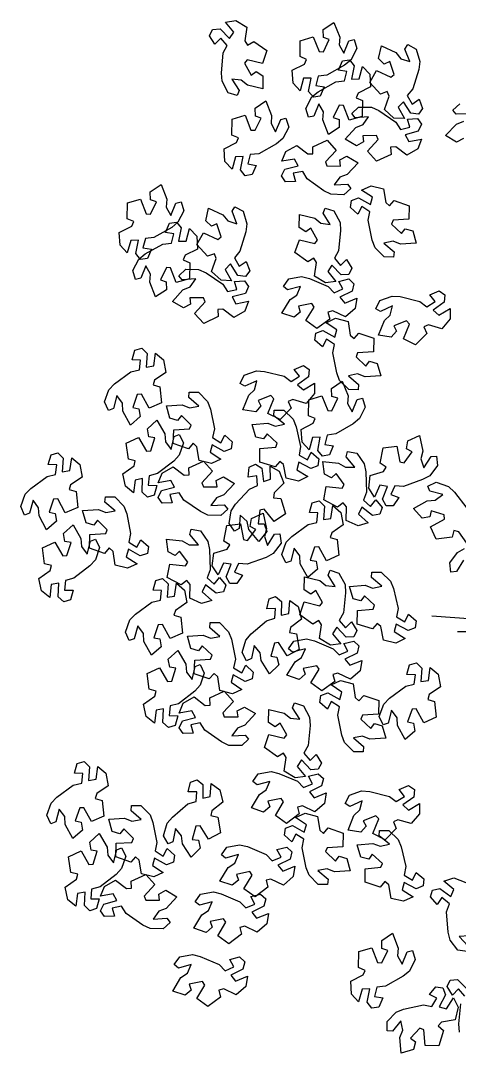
# Model space of a CAD drawing. Extents: x 9555 to 11275, y -8412 to -6382.
# Drawn here: x 9554.944 to 9556.055, y -7803.925 to -7801.308 of the extents above; entities that cross this region are included whole.
import ezdxf

# ---------------------------------------------------------------- set-up
doc = ezdxf.new("R2010")
doc.units = 0
doc.header["$MEASUREMENT"] = 0
doc.layers.get('0').update_dxf_attribs({"color": 53, "lineweight": 50})
doc.layers.add('Ril-Albero', color=104, linetype='Continuous')

# ---------------------------------------------------------------- blocks, each defined once
blk = doc.blocks.new('ALB_PIOPPO')
at = {"layer": 'Ril-Albero'}
for points in [[(-1.0815, 1.2781), (-1.0971, 1.307), (-1.0987, 1.3275), (-1.0942, 1.3788), (-1.0838, 1.3981), (-1.1, 1.4165), (-1.1149, 1.4009), (-1.1285, 1.4226), (-1.1209, 1.4386), (-1.1018, 1.44), (-1.1018, 1.44), (-1.0778, 1.4154), (-1.0673, 1.4318), (-1.0884, 1.4569), (-1.0622, 1.4608), (-1.0344, 1.4442), (-1.039, 1.4093), (-1.0322, 1.3985), (-1.0167, 1.4082), (-1.0167, 1.4082), (-0.9839, 1.3849), (-0.9945, 1.3521), (-1.0336, 1.3611), (-1.0403, 1.3526), (-1.0231, 1.3226), (-1.0106, 1.3319), (-0.9935, 1.321), (-0.9939, 1.2883), (-1.0329, 1.2973), (-1.0487, 1.3098), (-1.0724, 1.3122), (-1.0539, 1.2838), (-1.0588, 1.2711)], [(-0.7556, 1.3899), (-0.7706, 1.3607), (-0.7866, 1.3478), (-0.8314, 1.3226), (-0.8533, 1.3202), (-0.8593, 1.2964), (-0.8379, 1.2929), (-0.8482, 1.2695), (-0.8657, 1.2667), (-0.8776, 1.2816), (-0.8776, 1.2816), (-0.8709, 1.3154), (-0.8904, 1.3147), (-0.8991, 1.2831), (-0.9171, 1.3025), (-0.9192, 1.3349), (-0.8879, 1.3508), (-0.8827, 1.3625), (-0.8995, 1.3697), (-0.8995, 1.3697), (-0.8988, 1.41), (-0.8658, 1.4198), (-0.8511, 1.3825), (-0.8404, 1.3818), (-0.8253, 1.4129), (-0.84, 1.418), (-0.8407, 1.4382), (-0.8135, 1.4564), (-0.7989, 1.4191), (-0.8003, 1.3991), (-0.7888, 1.3782), (-0.7759, 1.4095), (-0.7627, 1.4126)], [(-0.6056, 1.3888), (-0.5962, 1.3573), (-0.5987, 1.3369), (-0.6136, 1.2877), (-0.6278, 1.2708), (-0.6157, 1.2495), (-0.5978, 1.2618), (-0.589, 1.2378), (-0.5997, 1.2236), (-0.6186, 1.2262), (-0.6186, 1.2262), (-0.6372, 1.2552), (-0.6508, 1.2412), (-0.6352, 1.2124), (-0.6616, 1.2139), (-0.6855, 1.2358), (-0.6739, 1.269), (-0.6783, 1.281), (-0.6954, 1.2746), (-0.6954, 1.2746), (-0.7228, 1.3041), (-0.7057, 1.334), (-0.6693, 1.3173), (-0.6611, 1.3242), (-0.6717, 1.3572), (-0.6859, 1.3506), (-0.7004, 1.3647), (-0.6934, 1.3966), (-0.657, 1.3799), (-0.6442, 1.3644), (-0.6214, 1.3573), (-0.6337, 1.3889), (-0.6263, 1.4002)], [(-0.8848, 1.2385), (-0.8698, 1.2677), (-0.8537, 1.2806), (-0.8088, 1.3057), (-0.7869, 1.308), (-0.7808, 1.3317), (-0.8022, 1.3352), (-0.7918, 1.3587), (-0.7744, 1.3614), (-0.7625, 1.3464), (-0.7625, 1.3464), (-0.7693, 1.3127), (-0.7498, 1.3133), (-0.741, 1.3449), (-0.723, 1.3254), (-0.7211, 1.293), (-0.7525, 1.2772), (-0.7576, 1.2655), (-0.7409, 1.2582), (-0.7409, 1.2582), (-0.7417, 1.218), (-0.7748, 1.2083), (-0.7893, 1.2456), (-0.8001, 1.2464), (-0.8153, 1.2153), (-0.8006, 1.2102), (-0.7999, 1.19), (-0.8271, 1.1719), (-0.8417, 1.2092), (-0.8402, 1.2293), (-0.8516, 1.2502), (-0.8647, 1.2189), (-0.8779, 1.2159)], [(-0.9282, 1.191), (-0.9431, 1.1618), (-0.9592, 1.1488), (-1.004, 1.1236), (-1.0258, 1.1212), (-1.0319, 1.0975), (-1.0105, 1.094), (-1.0208, 1.0705), (-1.0382, 1.0677), (-1.0501, 1.0827), (-1.0501, 1.0827), (-1.0435, 1.1164), (-1.0629, 1.1158), (-1.0716, 1.0842), (-1.0897, 1.1036), (-1.0917, 1.1359), (-1.0604, 1.1519), (-1.0553, 1.1636), (-1.0721, 1.1708), (-1.0721, 1.1708), (-1.0714, 1.2111), (-1.0384, 1.2208), (-1.0237, 1.1836), (-1.0129, 1.1828), (-0.9978, 1.214), (-1.0126, 1.219), (-1.0133, 1.2393), (-0.9861, 1.2575), (-0.9715, 1.2202), (-0.9729, 1.2001), (-0.9613, 1.1792), (-0.9484, 1.2105), (-0.9352, 1.2136)], [(-0.7511, 1.2416), (-0.7183, 1.2412), (-0.6995, 1.2327), (-0.657, 1.2038), (-0.6451, 1.1853), (-0.6212, 1.1905), (-0.6276, 1.2111), (-0.602, 1.2124), (-0.5917, 1.198), (-0.5998, 1.1807), (-0.5998, 1.1807), (-0.633, 1.1716), (-0.6237, 1.1545), (-0.5915, 1.1608), (-0.6009, 1.136), (-0.6289, 1.1197), (-0.6571, 1.1407), (-0.6699, 1.14), (-0.6689, 1.1218), (-0.6689, 1.1218), (-0.7053, 1.1045), (-0.7287, 1.1297), (-0.7019, 1.1594), (-0.706, 1.1694), (-0.7406, 1.169), (-0.7386, 1.1536), (-0.7564, 1.1439), (-0.7848, 1.1602), (-0.7579, 1.1899), (-0.7394, 1.1975), (-0.7258, 1.2172), (-0.7596, 1.2148), (-0.7682, 1.2252)], [(-0.7882, 1.0195), (-0.821, 1.0207), (-0.8395, 1.0297), (-0.8813, 1.0597), (-0.8927, 1.0785), (-0.9168, 1.0739), (-0.9109, 1.0531), (-0.9365, 1.0524), (-0.9464, 1.0671), (-0.9379, 1.0842), (-0.9379, 1.0842), (-0.9045, 1.0924), (-0.9134, 1.1098), (-0.9457, 1.1043), (-0.9358, 1.1288), (-0.9073, 1.1444), (-0.8796, 1.1228), (-0.8668, 1.1231), (-0.8674, 1.1413), (-0.8674, 1.1413), (-0.8306, 1.1578), (-0.8078, 1.132), (-0.8353, 1.1029), (-0.8315, 1.0928), (-0.7968, 1.0923), (-0.7985, 1.1078), (-0.7805, 1.117), (-0.7525, 1.1001), (-0.7801, 1.0711), (-0.7988, 1.0639), (-0.8129, 1.0446), (-0.779, 1.0461), (-0.7707, 1.0355)], [(-1.1936, 0.9788), (-1.2086, 0.9496), (-1.2246, 0.9366), (-1.2695, 0.9114), (-1.2913, 0.909), (-1.2973, 0.8853), (-1.276, 0.8818), (-1.2862, 0.8583), (-1.3037, 0.8555), (-1.3156, 0.8705), (-1.3156, 0.8705), (-1.3089, 0.9042), (-1.3284, 0.9036), (-1.3371, 0.872), (-1.3552, 0.8914), (-1.3572, 0.9237), (-1.3259, 0.9397), (-1.3208, 0.9514), (-1.3375, 0.9586), (-1.3375, 0.9586), (-1.3369, 0.9989), (-1.3038, 1.0086), (-1.2891, 0.9714), (-1.2784, 0.9706), (-1.2633, 1.0018), (-1.278, 1.0068), (-1.2788, 1.027), (-1.2516, 1.0453), (-1.2369, 1.008), (-1.2383, 0.9879), (-1.2268, 0.967), (-1.2139, 0.9983), (-1.2007, 1.0014)], [(-0.6861, 0.8619), (-0.7092, 0.8851), (-0.7166, 0.9044), (-0.7267, 0.9548), (-0.7222, 0.9763), (-0.7429, 0.9894), (-0.7528, 0.9701), (-0.772, 0.9871), (-0.7693, 1.0046), (-0.7514, 1.0113), (-0.7514, 1.0113), (-0.7213, 0.9945), (-0.7159, 1.0133), (-0.7433, 1.0313), (-0.7193, 1.0425), (-0.6879, 1.0344), (-0.6824, 0.9997), (-0.6728, 0.9912), (-0.6608, 1.0049), (-0.6608, 1.0049), (-0.6227, 0.9918), (-0.6236, 0.9574), (-0.6636, 0.955), (-0.6676, 0.945), (-0.6427, 0.921), (-0.6333, 0.9334), (-0.6139, 0.9279), (-0.6049, 0.8964), (-0.6449, 0.894), (-0.6636, 0.9015), (-0.687, 0.897), (-0.6612, 0.8751), (-0.6624, 0.8615)], [(-1.0436, 0.9776), (-1.0342, 0.9462), (-1.0368, 0.9257), (-1.0517, 0.8765), (-1.0658, 0.8597), (-1.0537, 0.8384), (-1.0359, 0.8506), (-1.027, 0.8266), (-1.0377, 0.8125), (-1.0566, 0.815), (-1.0566, 0.815), (-1.0752, 0.844), (-1.0888, 0.8301), (-1.0732, 0.8012), (-1.0996, 0.8027), (-1.1235, 0.8247), (-1.112, 0.8579), (-1.1164, 0.8699), (-1.1335, 0.8635), (-1.1335, 0.8635), (-1.1609, 0.893), (-1.1438, 0.9229), (-1.1074, 0.9062), (-1.0991, 0.9131), (-1.1098, 0.946), (-1.1239, 0.9395), (-1.1384, 0.9535), (-1.1314, 0.9855), (-1.0951, 0.9687), (-1.0822, 0.9533), (-1.0594, 0.9462), (-1.0717, 0.9777), (-1.0644, 0.9891)], [(-0.8134, 0.9785), (-0.7981, 0.9494), (-0.7967, 0.9289), (-0.8019, 0.8777), (-0.8125, 0.8585), (-0.7965, 0.8399), (-0.7814, 0.8553), (-0.7681, 0.8335), (-0.7759, 0.8175), (-0.7949, 0.8164), (-0.7949, 0.8164), (-0.8187, 0.8413), (-0.8294, 0.825), (-0.8085, 0.7997), (-0.8348, 0.796), (-0.8624, 0.813), (-0.8574, 0.8478), (-0.8641, 0.8587), (-0.8796, 0.8491), (-0.8796, 0.8491), (-0.9122, 0.8728), (-0.9012, 0.9055), (-0.8622, 0.8961), (-0.8554, 0.9044), (-0.8723, 0.9347), (-0.8849, 0.9255), (-0.9018, 0.9366), (-0.9011, 0.9693), (-0.8622, 0.9598), (-0.8466, 0.9471), (-0.8229, 0.9445), (-0.841, 0.9731), (-0.836, 0.9857)], [(-1.3229, 0.8274), (-1.3078, 0.8565), (-1.2917, 0.8695), (-1.2468, 0.8945), (-1.225, 0.8968), (-1.2189, 0.9205), (-1.2402, 0.9241), (-1.2299, 0.9475), (-1.2124, 0.9503), (-1.2006, 0.9353), (-1.2006, 0.9353), (-1.2073, 0.9016), (-1.1879, 0.9021), (-1.1791, 0.9337), (-1.1611, 0.9143), (-1.1591, 0.8819), (-1.1905, 0.8661), (-1.1957, 0.8544), (-1.1789, 0.8471), (-1.1789, 0.8471), (-1.1797, 0.8068), (-1.2128, 0.7972), (-1.2274, 0.8345), (-1.2381, 0.8353), (-1.2533, 0.8042), (-1.2386, 0.7991), (-1.2379, 0.7789), (-1.2652, 0.7607), (-1.2797, 0.7981), (-1.2782, 0.8181), (-1.2897, 0.8391), (-1.3027, 0.8078), (-1.3159, 0.8047)], [(-1.1891, 0.8305), (-1.1563, 0.8301), (-1.1376, 0.8215), (-1.095, 0.7926), (-1.0832, 0.7741), (-1.0592, 0.7793), (-1.0656, 0.8), (-1.04, 0.8013), (-1.0297, 0.7869), (-1.0378, 0.7696), (-1.0378, 0.7696), (-1.071, 0.7605), (-1.0618, 0.7433), (-1.0296, 0.7496), (-1.0389, 0.7248), (-1.067, 0.7086), (-1.0952, 0.7295), (-1.1079, 0.7289), (-1.1069, 0.7107), (-1.1069, 0.7107), (-1.1433, 0.6933), (-1.1668, 0.7186), (-1.1399, 0.7483), (-1.144, 0.7583), (-1.1787, 0.7579), (-1.1766, 0.7424), (-1.1944, 0.7328), (-1.2228, 0.749), (-1.196, 0.7787), (-1.1774, 0.7864), (-1.1638, 0.806), (-1.1976, 0.8037), (-1.2063, 0.8141)], [(-0.9279, 0.8061), (-0.8956, 0.812), (-0.8756, 0.8072), (-0.8283, 0.787), (-0.8131, 0.7711), (-0.7906, 0.7809), (-0.8008, 0.7999), (-0.776, 0.8061), (-0.7631, 0.7939), (-0.7677, 0.7754), (-0.7677, 0.7754), (-0.7985, 0.7601), (-0.7861, 0.7451), (-0.7558, 0.7574), (-0.7601, 0.7313), (-0.7846, 0.7099), (-0.8163, 0.7251), (-0.8287, 0.722), (-0.8242, 0.7043), (-0.8242, 0.7043), (-0.8565, 0.6803), (-0.8844, 0.7005), (-0.8638, 0.7349), (-0.8698, 0.7439), (-0.9037, 0.7368), (-0.8987, 0.7221), (-0.9143, 0.7092), (-0.9453, 0.7196), (-0.9247, 0.7539), (-0.9079, 0.7651), (-0.8983, 0.7869), (-0.9311, 0.7781), (-0.9416, 0.7867)], [(-0.6971, 0.7517), (-0.6662, 0.7627), (-0.6456, 0.7612), (-0.5957, 0.7489), (-0.5782, 0.7356), (-0.5575, 0.7488), (-0.5707, 0.766), (-0.5471, 0.7761), (-0.5325, 0.7661), (-0.534, 0.7471), (-0.534, 0.7471), (-0.562, 0.7271), (-0.5474, 0.7142), (-0.5194, 0.7313), (-0.5195, 0.7048), (-0.5402, 0.6798), (-0.574, 0.6897), (-0.5857, 0.6846), (-0.5784, 0.6679), (-0.5784, 0.6679), (-0.6065, 0.639), (-0.6373, 0.6545), (-0.6224, 0.6917), (-0.6298, 0.6996), (-0.6621, 0.6873), (-0.6548, 0.6735), (-0.6682, 0.6583), (-0.7004, 0.6636), (-0.6856, 0.7008), (-0.6708, 0.7145), (-0.6649, 0.7376), (-0.6957, 0.7236), (-0.7075, 0.7304)], [(-0.776, 0.5257), (-0.7991, 0.5489), (-0.8065, 0.5682), (-0.8166, 0.6186), (-0.8121, 0.6401), (-0.8328, 0.6532), (-0.8428, 0.634), (-0.8619, 0.651), (-0.8592, 0.6685), (-0.8413, 0.6752), (-0.8413, 0.6752), (-0.8112, 0.6584), (-0.8058, 0.6771), (-0.8332, 0.6951), (-0.8092, 0.7063), (-0.7778, 0.6983), (-0.7723, 0.6635), (-0.7627, 0.655), (-0.7507, 0.6688), (-0.7507, 0.6688), (-0.7126, 0.6557), (-0.7135, 0.6212), (-0.7535, 0.6188), (-0.7575, 0.6088), (-0.7326, 0.5848), (-0.7232, 0.5973), (-0.7038, 0.5917), (-0.6948, 0.5602), (-0.7348, 0.5578), (-0.7535, 0.5654), (-0.7769, 0.5609), (-0.7511, 0.5389), (-0.7523, 0.5254)], [(-1.3947, 0.4946), (-1.3835, 0.5254), (-1.3691, 0.5403), (-1.3277, 0.5708), (-1.3063, 0.5758), (-1.3033, 0.6001), (-1.3249, 0.601), (-1.3176, 0.6255), (-1.3006, 0.6304), (-1.2869, 0.6171), (-1.2869, 0.6171), (-1.2894, 0.5828), (-1.2702, 0.5858), (-1.2654, 0.6182), (-1.2451, 0.6012), (-1.2391, 0.5693), (-1.2683, 0.5497), (-1.2719, 0.5374), (-1.2544, 0.5323), (-1.2544, 0.5323), (-1.2501, 0.4922), (-1.2817, 0.4785), (-1.3009, 0.5137), (-1.3116, 0.5131), (-1.3228, 0.4803), (-1.3075, 0.4771), (-1.3044, 0.4572), (-1.3291, 0.4358), (-1.3482, 0.471), (-1.3493, 0.491), (-1.3633, 0.5104), (-1.3723, 0.4777), (-1.385, 0.473)], [(-1.0407, 0.5624), (-1.0098, 0.5734), (-0.9892, 0.5719), (-0.9393, 0.5595), (-0.9218, 0.5463), (-0.9011, 0.5595), (-0.9143, 0.5766), (-0.8907, 0.5867), (-0.8761, 0.5768), (-0.8777, 0.5577), (-0.8777, 0.5577), (-0.9056, 0.5377), (-0.891, 0.5248), (-0.863, 0.5419), (-0.8631, 0.5154), (-0.8838, 0.4904), (-0.9176, 0.5003), (-0.9293, 0.4953), (-0.9221, 0.4785), (-0.9221, 0.4785), (-0.9501, 0.4496), (-0.9809, 0.4652), (-0.9661, 0.5024), (-0.9734, 0.5103), (-1.0057, 0.4979), (-0.9984, 0.4841), (-1.0118, 0.4689), (-1.044, 0.4743), (-1.0292, 0.5114), (-1.0144, 0.5251), (-1.0085, 0.5482), (-1.0394, 0.5343), (-1.0511, 0.5411)], [(-0.7341, 0.4815), (-0.7486, 0.4522), (-0.7645, 0.439), (-0.809, 0.4132), (-0.8308, 0.4105), (-0.8365, 0.3867), (-0.8151, 0.3835), (-0.825, 0.3599), (-0.8425, 0.3568), (-0.8546, 0.3716), (-0.8546, 0.3716), (-0.8484, 0.4054), (-0.8678, 0.4046), (-0.8761, 0.3728), (-0.8944, 0.392), (-0.8969, 0.4243), (-0.8658, 0.4407), (-0.8608, 0.4524), (-0.8777, 0.4594), (-0.8777, 0.4594), (-0.8775, 0.4997), (-0.8446, 0.5099), (-0.8294, 0.4728), (-0.8187, 0.4722), (-0.804, 0.5036), (-0.8188, 0.5085), (-0.8198, 0.5287), (-0.7929, 0.5472), (-0.7777, 0.5102), (-0.7789, 0.4901), (-0.7671, 0.4693), (-0.7546, 0.5008), (-0.7414, 0.5041)], [(-1.1566, 0.5188), (-1.1335, 0.4955), (-1.1262, 0.4762), (-1.1162, 0.4258), (-1.1208, 0.4043), (-1.1001, 0.3911), (-1.0901, 0.4103), (-1.0711, 0.3933), (-1.0739, 0.3758), (-1.0918, 0.3691), (-1.0918, 0.3691), (-1.1217, 0.386), (-1.1272, 0.3673), (-1.0999, 0.3492), (-1.124, 0.3381), (-1.1553, 0.3463), (-1.1607, 0.381), (-1.1702, 0.3895), (-1.1823, 0.3758), (-1.1823, 0.3758), (-1.2204, 0.3891), (-1.2193, 0.4235), (-1.1793, 0.4258), (-1.1753, 0.4358), (-1.2001, 0.4599), (-1.2096, 0.4474), (-1.229, 0.4531), (-1.2378, 0.4846), (-1.1978, 0.4868), (-1.1792, 0.4792), (-1.1557, 0.4836), (-1.1814, 0.5057), (-1.1803, 0.5192)], [(-0.9408, 0.4733), (-0.9171, 0.4507), (-0.9093, 0.4316), (-0.8979, 0.3814), (-0.9019, 0.3598), (-0.8808, 0.3473), (-0.8714, 0.3667), (-0.8518, 0.3502), (-0.8541, 0.3327), (-0.8719, 0.3255), (-0.8719, 0.3255), (-0.9023, 0.3415), (-0.9072, 0.3227), (-0.8794, 0.3054), (-0.9032, 0.2936), (-0.9348, 0.3008), (-0.9411, 0.3354), (-0.9509, 0.3437), (-0.9626, 0.3297), (-0.9626, 0.3297), (-1.001, 0.3418), (-1.0009, 0.3763), (-0.961, 0.3797), (-0.9572, 0.3898), (-0.9828, 0.4132), (-0.9918, 0.4005), (-1.0114, 0.4055), (-1.0211, 0.4368), (-0.9812, 0.4402), (-0.9624, 0.4331), (-0.939, 0.4382), (-0.9654, 0.4595), (-0.9646, 0.4731)], [(-1.195, 0.3907), (-1.2055, 0.3596), (-1.2194, 0.3444), (-1.2601, 0.3129), (-1.2813, 0.3073), (-1.2838, 0.283), (-1.2622, 0.2827), (-1.2689, 0.2579), (-1.2857, 0.2526), (-1.2997, 0.2656), (-1.2997, 0.2656), (-1.2981, 0.3), (-1.3172, 0.2965), (-1.3212, 0.2639), (-1.3419, 0.2805), (-1.3487, 0.3122), (-1.32, 0.3326), (-1.3167, 0.3449), (-1.3343, 0.3496), (-1.3343, 0.3496), (-1.3396, 0.3895), (-1.3083, 0.404), (-1.2883, 0.3693), (-1.2776, 0.3701), (-1.2672, 0.4032), (-1.2826, 0.406), (-1.2862, 0.4259), (-1.262, 0.4479), (-1.2421, 0.4132), (-1.2405, 0.3932), (-1.2261, 0.3742), (-1.2179, 0.407), (-1.2053, 0.412)], [(-0.5511, 0.3335), (-0.5709, 0.3074), (-0.589, 0.2974), (-0.6375, 0.2804), (-0.6595, 0.2819), (-0.6695, 0.2596), (-0.6491, 0.2524), (-0.6633, 0.2311), (-0.681, 0.2314), (-0.6901, 0.2482), (-0.6901, 0.2482), (-0.6777, 0.2802), (-0.6969, 0.283), (-0.711, 0.2534), (-0.7254, 0.2757), (-0.7218, 0.3079), (-0.6881, 0.3181), (-0.6811, 0.3287), (-0.6963, 0.3388), (-0.6963, 0.3388), (-0.6886, 0.3783), (-0.6544, 0.3822), (-0.6464, 0.3429), (-0.636, 0.3403), (-0.6157, 0.3683), (-0.6293, 0.3759), (-0.6265, 0.3959), (-0.5965, 0.4091), (-0.5886, 0.3698), (-0.5935, 0.3503), (-0.5858, 0.3277), (-0.5676, 0.3563), (-0.5541, 0.3571)], [(-0.7558, 0.3643), (-0.7367, 0.3376), (-0.7326, 0.3174), (-0.7309, 0.266), (-0.7388, 0.2455), (-0.7205, 0.2292), (-0.7076, 0.2466), (-0.6915, 0.2266), (-0.697, 0.2098), (-0.7157, 0.2062), (-0.7157, 0.2062), (-0.7426, 0.2276), (-0.751, 0.21), (-0.727, 0.1878), (-0.7525, 0.1807), (-0.7822, 0.1937), (-0.7819, 0.2289), (-0.7899, 0.2388), (-0.8041, 0.2273), (-0.8041, 0.2273), (-0.8395, 0.2464), (-0.833, 0.2802), (-0.7931, 0.2761), (-0.7875, 0.2853), (-0.8082, 0.3131), (-0.8195, 0.3023), (-0.8378, 0.311), (-0.8414, 0.3435), (-0.8016, 0.3393), (-0.7844, 0.3288), (-0.7606, 0.3294), (-0.7824, 0.3553), (-0.7791, 0.3685)], [(-1.6071, 0.2294), (-1.5958, 0.2602), (-1.5815, 0.275), (-1.5401, 0.3055), (-1.5187, 0.3106), (-1.5157, 0.3349), (-1.5373, 0.3357), (-1.53, 0.3603), (-1.513, 0.3652), (-1.4993, 0.3518), (-1.4993, 0.3518), (-1.5018, 0.3175), (-1.4826, 0.3205), (-1.4778, 0.353), (-1.4575, 0.3359), (-1.4515, 0.3041), (-1.4807, 0.2844), (-1.4843, 0.2722), (-1.4668, 0.267), (-1.4668, 0.267), (-1.4625, 0.227), (-1.4941, 0.2132), (-1.5133, 0.2484), (-1.524, 0.2479), (-1.5352, 0.2151), (-1.5199, 0.2119), (-1.5167, 0.1919), (-1.5415, 0.1705), (-1.5606, 0.2057), (-1.5616, 0.2258), (-1.5756, 0.2451), (-1.5846, 0.2125), (-1.5974, 0.2078)], [(-1.1, 0.2068), (-1.1328, 0.2076), (-1.1515, 0.2164), (-1.1937, 0.2457), (-1.2053, 0.2644), (-1.2293, 0.2595), (-1.2232, 0.2387), (-1.2488, 0.2377), (-1.2589, 0.2523), (-1.2506, 0.2695), (-1.2506, 0.2695), (-1.2173, 0.2782), (-1.2264, 0.2954), (-1.2586, 0.2895), (-1.249, 0.3142), (-1.2208, 0.3301), (-1.1928, 0.3088), (-1.18, 0.3093), (-1.1808, 0.3276), (-1.1808, 0.3276), (-1.1443, 0.3445), (-1.1211, 0.319), (-1.1483, 0.2895), (-1.1443, 0.2795), (-1.1096, 0.2795), (-1.1115, 0.295), (-1.0936, 0.3044), (-1.0654, 0.2879), (-1.0926, 0.2585), (-1.1112, 0.251), (-1.1251, 0.2315), (-1.0912, 0.2335), (-1.0827, 0.223)], [(-1.0791, 0.186), (-1.0738, 0.2183), (-1.0625, 0.2356), (-1.0276, 0.2733), (-1.0075, 0.2823), (-1.0091, 0.3067), (-1.0304, 0.3035), (-1.0279, 0.329), (-1.0121, 0.337), (-0.9962, 0.3264), (-0.9962, 0.3264), (-0.9922, 0.2923), (-0.9739, 0.2988), (-0.9753, 0.3316), (-0.9521, 0.3187), (-0.9403, 0.2885), (-0.9652, 0.2637), (-0.9665, 0.251), (-0.9483, 0.2493), (-0.9483, 0.2493), (-0.9366, 0.2107), (-0.9651, 0.1913), (-0.9905, 0.2223), (-1.0009, 0.2197), (-1.0057, 0.1854), (-0.9901, 0.1851), (-0.9833, 0.1661), (-1.0036, 0.1404), (-1.0289, 0.1714), (-1.0337, 0.191), (-1.0511, 0.2073), (-1.0538, 0.1736), (-1.0654, 0.1666)], [(-1.3689, 0.2536), (-1.3459, 0.2303), (-1.3385, 0.211), (-1.3286, 0.1605), (-1.3332, 0.139), (-1.3125, 0.1259), (-1.3025, 0.1451), (-1.2834, 0.128), (-1.2862, 0.1105), (-1.3041, 0.1039), (-1.3041, 0.1039), (-1.3341, 0.1208), (-1.3396, 0.1021), (-1.3123, 0.0839), (-1.3363, 0.0728), (-1.3677, 0.081), (-1.3731, 0.1157), (-1.3826, 0.1243), (-1.3947, 0.1106), (-1.3947, 0.1106), (-1.4328, 0.1238), (-1.4317, 0.1583), (-1.3917, 0.1606), (-1.3876, 0.1705), (-1.4125, 0.1946), (-1.4219, 0.1822), (-1.4414, 0.1878), (-1.4502, 0.2193), (-1.4102, 0.2216), (-1.3916, 0.214), (-1.3681, 0.2184), (-1.3938, 0.2405), (-1.3926, 0.254)], [(-0.9455, 0.108), (-0.9342, 0.1388), (-0.9199, 0.1536), (-0.8785, 0.1841), (-0.8571, 0.1892), (-0.854, 0.2135), (-0.8757, 0.2143), (-0.8683, 0.2389), (-0.8513, 0.2438), (-0.8377, 0.2304), (-0.8377, 0.2304), (-0.8402, 0.1961), (-0.821, 0.1991), (-0.8162, 0.2316), (-0.7959, 0.2145), (-0.7899, 0.1827), (-0.819, 0.163), (-0.8227, 0.1508), (-0.8052, 0.1456), (-0.8052, 0.1456), (-0.8009, 0.1056), (-0.8325, 0.0918), (-0.8516, 0.127), (-0.8624, 0.1265), (-0.8736, 0.0937), (-0.8583, 0.0905), (-0.8551, 0.0705), (-0.8799, 0.0491), (-0.899, 0.0843), (-0.9, 0.1044), (-0.914, 0.1237), (-0.923, 0.0911), (-0.9357, 0.0864)], [(-0.9473, 0.1366), (-0.9671, 0.1105), (-0.9851, 0.1005), (-1.0337, 0.0835), (-1.0556, 0.085), (-1.0657, 0.0627), (-1.0453, 0.0555), (-1.0595, 0.0342), (-1.0772, 0.0345), (-1.0863, 0.0513), (-1.0863, 0.0513), (-1.0738, 0.0833), (-1.0931, 0.0861), (-1.1072, 0.0565), (-1.1216, 0.0788), (-1.1179, 0.111), (-1.0843, 0.1212), (-1.0772, 0.1318), (-1.0925, 0.1419), (-1.0925, 0.1419), (-1.0848, 0.1814), (-1.0505, 0.1853), (-1.0426, 0.146), (-1.0321, 0.1434), (-1.0118, 0.1714), (-1.0255, 0.179), (-1.0226, 0.199), (-0.9927, 0.2122), (-0.9848, 0.1729), (-0.9897, 0.1534), (-0.982, 0.1308), (-0.9638, 0.1594), (-0.9502, 0.1601)], [(-1.4073, 0.1254), (-1.4179, 0.0944), (-1.4318, 0.0792), (-1.4724, 0.0477), (-1.4937, 0.0421), (-1.4962, 0.0177), (-1.4745, 0.0174), (-1.4812, -0.0073), (-1.4981, -0.0127), (-1.5121, 0.0004), (-1.5121, 0.0004), (-1.5104, 0.0347), (-1.5296, 0.0313), (-1.5336, -0.0013), (-1.5543, 0.0152), (-1.5611, 0.0469), (-1.5324, 0.0673), (-1.5291, 0.0796), (-1.5467, 0.0843), (-1.5467, 0.0843), (-1.552, 0.1243), (-1.5207, 0.1388), (-1.5007, 0.1041), (-1.49, 0.1049), (-1.4796, 0.1379), (-1.4949, 0.1408), (-1.4986, 0.1607), (-1.4744, 0.1827), (-1.4545, 0.148), (-1.4529, 0.1279), (-1.4384, 0.1089), (-1.4302, 0.1418), (-1.4176, 0.1468)], [(-1.1519, 0.1674), (-1.1329, 0.1407), (-1.1287, 0.1205), (-1.127, 0.0691), (-1.135, 0.0486), (-1.1166, 0.0323), (-1.1037, 0.0497), (-1.0876, 0.0297), (-1.0932, 0.0129), (-1.1119, 0.0093), (-1.1119, 0.0093), (-1.1388, 0.0307), (-1.1472, 0.0131), (-1.1231, -0.0091), (-1.1487, -0.0162), (-1.1783, -0.0032), (-1.1781, 0.032), (-1.1861, 0.0419), (-1.2002, 0.0304), (-1.2002, 0.0304), (-1.2357, 0.0495), (-1.2291, 0.0833), (-1.1893, 0.0792), (-1.1837, 0.0884), (-1.2044, 0.1162), (-1.2157, 0.1054), (-1.2339, 0.1141), (-1.2376, 0.1466), (-1.1978, 0.1424), (-1.1806, 0.1319), (-1.1567, 0.1325), (-1.1786, 0.1584), (-1.1752, 0.1716)], [(-0.8008, 0.0604), (-0.7855, 0.0313), (-0.7841, 0.0108), (-0.7893, -0.0404), (-0.7999, -0.0597), (-0.7839, -0.0782), (-0.7688, -0.0628), (-0.7555, -0.0847), (-0.7633, -0.1006), (-0.7823, -0.1017), (-0.7823, -0.1017), (-0.8061, -0.0769), (-0.8168, -0.0931), (-0.7959, -0.1184), (-0.8222, -0.1221), (-0.8498, -0.1051), (-0.8448, -0.0703), (-0.8515, -0.0594), (-0.867, -0.069), (-0.867, -0.069), (-0.8996, -0.0453), (-0.8886, -0.0126), (-0.8496, -0.022), (-0.8429, -0.0137), (-0.8597, 0.0166), (-0.8723, 0.0074), (-0.8892, 0.0185), (-0.8885, 0.0512), (-0.8496, 0.0417), (-0.834, 0.029), (-0.8103, 0.0264), (-0.8284, 0.055), (-0.8234, 0.0676)], [(-0.6942, 0.0629), (-0.6705, 0.0402), (-0.6626, 0.0211), (-0.6512, -0.029), (-0.6552, -0.0506), (-0.6341, -0.0632), (-0.6247, -0.0437), (-0.6052, -0.0602), (-0.6075, -0.0778), (-0.6252, -0.0849), (-0.6252, -0.0849), (-0.6556, -0.0689), (-0.6606, -0.0877), (-0.6327, -0.1051), (-0.6565, -0.1169), (-0.6881, -0.1096), (-0.6944, -0.075), (-0.7042, -0.0668), (-0.7159, -0.0808), (-0.7159, -0.0808), (-0.7543, -0.0686), (-0.7542, -0.0342), (-0.7143, -0.0308), (-0.7105, -0.0207), (-0.7361, 0.0027), (-0.7451, -0.01), (-0.7647, -0.0049), (-0.7744, 0.0263), (-0.7345, 0.0297), (-0.7157, 0.0227), (-0.6923, 0.0277), (-0.7187, 0.0491), (-0.7179, 0.0626)], [(-1.3416, -0.0889), (-1.3304, -0.0581), (-1.316, -0.0433), (-1.2746, -0.0128), (-1.2532, -0.0077), (-1.2502, 0.0166), (-1.2718, 0.0174), (-1.2645, 0.042), (-1.2475, 0.0469), (-1.2339, 0.0335), (-1.2339, 0.0335), (-1.2363, -0.0008), (-1.2171, 0.0022), (-1.2123, 0.0347), (-1.192, 0.0176), (-1.186, -0.0143), (-1.2152, -0.0339), (-1.2188, -0.0462), (-1.2013, -0.0513), (-1.2013, -0.0513), (-1.1971, -0.0913), (-1.2286, -0.1051), (-1.2478, -0.0699), (-1.2585, -0.0704), (-1.2697, -0.1032), (-1.2545, -0.1064), (-1.2513, -0.1264), (-1.276, -0.1478), (-1.2951, -0.1126), (-1.2962, -0.0925), (-1.3102, -0.0732), (-1.3192, -0.1058), (-1.3319, -0.1105)], [(-1.046, -0.1408), (-1.0368, -0.1093), (-1.0235, -0.0935), (-0.9843, -0.0603), (-0.9632, -0.0539), (-0.9618, -0.0294), (-0.9835, -0.03), (-0.9778, -0.005), (-0.9612, 0.001), (-0.9467, -0.0114), (-0.9467, -0.0114), (-0.9469, -0.0458), (-0.9279, -0.0415), (-0.9253, -0.0088), (-0.9039, -0.0244), (-0.8958, -0.0558), (-0.9235, -0.0774), (-0.9263, -0.0899), (-0.9085, -0.0938), (-0.9085, -0.0938), (-0.9015, -0.1335), (-0.9321, -0.1493), (-0.9536, -0.1155), (-0.9643, -0.1168), (-0.9732, -0.1502), (-0.9578, -0.1524), (-0.9533, -0.1721), (-0.9765, -0.1951), (-0.9979, -0.1613), (-1.0004, -0.1413), (-1.0156, -0.123), (-1.0224, -0.1562), (-1.0348, -0.1617)], [(-1.1035, -0.0647), (-1.0804, -0.0881), (-1.0731, -0.1073), (-1.0631, -0.1578), (-1.0677, -0.1793), (-1.047, -0.1924), (-1.037, -0.1732), (-1.018, -0.1903), (-1.0208, -0.2078), (-1.0387, -0.2144), (-1.0387, -0.2144), (-1.0686, -0.1975), (-1.0741, -0.2162), (-1.0468, -0.2344), (-1.0709, -0.2455), (-1.1023, -0.2373), (-1.1076, -0.2026), (-1.1171, -0.194), (-1.1292, -0.2077), (-1.1292, -0.2077), (-1.1673, -0.1945), (-1.1662, -0.1601), (-1.1262, -0.1577), (-1.1222, -0.1478), (-1.1471, -0.1237), (-1.1565, -0.1361), (-1.1759, -0.1305), (-1.1847, -0.099), (-1.1447, -0.0967), (-1.1261, -0.1043), (-1.1026, -0.0999), (-1.1283, -0.0778), (-1.1272, -0.0643)], [(-0.9153, -0.112), (-0.883, -0.1061), (-0.863, -0.1109), (-0.8157, -0.1311), (-0.8005, -0.147), (-0.778, -0.1373), (-0.7882, -0.1182), (-0.7634, -0.112), (-0.7505, -0.1242), (-0.7551, -0.1427), (-0.7551, -0.1427), (-0.7859, -0.158), (-0.7736, -0.173), (-0.7432, -0.1607), (-0.7475, -0.1868), (-0.772, -0.2082), (-0.8037, -0.193), (-0.8161, -0.1961), (-0.8116, -0.2138), (-0.8116, -0.2138), (-0.8439, -0.2378), (-0.8718, -0.2176), (-0.8512, -0.1832), (-0.8572, -0.1742), (-0.8911, -0.1813), (-0.8861, -0.196), (-0.9017, -0.2089), (-0.9327, -0.1985), (-0.9121, -0.1642), (-0.8953, -0.153), (-0.8857, -0.1312), (-0.9185, -0.14), (-0.929, -0.1314)], [(-1.1419, -0.1929), (-1.1524, -0.2239), (-1.1663, -0.2391), (-1.207, -0.2707), (-1.2282, -0.2762), (-1.2307, -0.3006), (-1.2091, -0.3009), (-1.2158, -0.3256), (-1.2326, -0.331), (-1.2466, -0.3179), (-1.2466, -0.3179), (-1.245, -0.2836), (-1.2641, -0.2871), (-1.2681, -0.3196), (-1.2888, -0.3031), (-1.2956, -0.2714), (-1.2669, -0.251), (-1.2636, -0.2387), (-1.2812, -0.234), (-1.2812, -0.234), (-1.2865, -0.194), (-1.2552, -0.1795), (-1.2352, -0.2143), (-1.2245, -0.2134), (-1.2141, -0.1804), (-1.2295, -0.1775), (-1.2332, -0.1576), (-1.2089, -0.1356), (-1.189, -0.1704), (-1.1874, -0.1904), (-1.173, -0.2094), (-1.1648, -0.1765), (-1.1522, -0.1715)], [(-0.6988, -0.3025), (-0.6875, -0.2717), (-0.6732, -0.2568), (-0.6318, -0.2263), (-0.6104, -0.2213), (-0.6073, -0.197), (-0.629, -0.1961), (-0.6217, -0.1716), (-0.6046, -0.1667), (-0.591, -0.18), (-0.591, -0.18), (-0.5935, -0.2143), (-0.5743, -0.2113), (-0.5695, -0.1789), (-0.5492, -0.1959), (-0.5432, -0.2278), (-0.5724, -0.2474), (-0.576, -0.2597), (-0.5585, -0.2648), (-0.5585, -0.2648), (-0.5542, -0.3049), (-0.5858, -0.3186), (-0.6049, -0.2834), (-0.6157, -0.284), (-0.6269, -0.3168), (-0.6116, -0.32), (-0.6084, -0.3399), (-0.6332, -0.3613), (-0.6523, -0.3261), (-0.6533, -0.3061), (-0.6673, -0.2867), (-0.6763, -0.3194), (-0.6891, -0.3241)], [(-0.7634, -0.3924), (-0.7865, -0.3692), (-0.7939, -0.3499), (-0.804, -0.2995), (-0.7995, -0.278), (-0.8202, -0.2649), (-0.8302, -0.2841), (-0.8493, -0.2671), (-0.8466, -0.2496), (-0.8287, -0.2429), (-0.8287, -0.2429), (-0.7986, -0.2597), (-0.7932, -0.241), (-0.8206, -0.223), (-0.7966, -0.2118), (-0.7652, -0.2198), (-0.7597, -0.2546), (-0.7501, -0.2631), (-0.7381, -0.2493), (-0.7381, -0.2493), (-0.7, -0.2624), (-0.7009, -0.2969), (-0.7409, -0.2993), (-0.745, -0.3093), (-0.72, -0.3333), (-0.7106, -0.3208), (-0.6912, -0.3264), (-0.6822, -0.3579), (-0.7222, -0.3603), (-0.7409, -0.3527), (-0.7643, -0.3572), (-0.7385, -0.3792), (-0.7397, -0.3927)], [(-1.0469, -0.3768), (-1.0797, -0.376), (-1.0984, -0.3672), (-1.1406, -0.3378), (-1.1522, -0.3192), (-1.1762, -0.3241), (-1.1701, -0.3448), (-1.1957, -0.3458), (-1.2058, -0.3313), (-1.1975, -0.3141), (-1.1975, -0.3141), (-1.1642, -0.3054), (-1.1733, -0.2882), (-1.2055, -0.2941), (-1.1959, -0.2694), (-1.1677, -0.2534), (-1.1397, -0.2747), (-1.1269, -0.2742), (-1.1277, -0.256), (-1.1277, -0.256), (-1.0912, -0.2391), (-1.068, -0.2646), (-1.0952, -0.294), (-1.0912, -0.304), (-1.0565, -0.3041), (-1.0584, -0.2886), (-1.0405, -0.2791), (-1.0123, -0.2957), (-1.0395, -0.3251), (-1.0582, -0.3325), (-1.072, -0.352), (-1.0381, -0.35), (-1.0296, -0.3606)], [(-0.8907, -0.2758), (-0.8755, -0.3048), (-0.874, -0.3254), (-0.8792, -0.3766), (-0.8898, -0.3958), (-0.8738, -0.4144), (-0.8587, -0.3989), (-0.8454, -0.4208), (-0.8532, -0.4367), (-0.8722, -0.4379), (-0.8722, -0.4379), (-0.896, -0.413), (-0.9067, -0.4293), (-0.8858, -0.4546), (-0.9121, -0.4582), (-0.9397, -0.4413), (-0.9347, -0.4065), (-0.9414, -0.3956), (-0.9569, -0.4051), (-0.9569, -0.4051), (-0.9895, -0.3814), (-0.9785, -0.3488), (-0.9396, -0.3582), (-0.9328, -0.3498), (-0.9496, -0.3196), (-0.9622, -0.3287), (-0.9791, -0.3177), (-0.9784, -0.285), (-0.9395, -0.2944), (-0.9239, -0.3071), (-0.9002, -0.3097), (-0.9183, -0.2811), (-0.9133, -0.2685)], [(-1.5408, -0.5531), (-1.5295, -0.5223), (-1.5152, -0.5075), (-1.4738, -0.477), (-1.4524, -0.4719), (-1.4493, -0.4476), (-1.4709, -0.4468), (-1.4636, -0.4222), (-1.4466, -0.4173), (-1.433, -0.4307), (-1.433, -0.4307), (-1.4354, -0.465), (-1.4162, -0.462), (-1.4114, -0.4295), (-1.3911, -0.4466), (-1.3851, -0.4784), (-1.4143, -0.4981), (-1.418, -0.5104), (-1.4004, -0.5155), (-1.4004, -0.5155), (-1.3962, -0.5555), (-1.4277, -0.5693), (-1.4469, -0.5341), (-1.4576, -0.5346), (-1.4688, -0.5674), (-1.4536, -0.5706), (-1.4504, -0.5906), (-1.4751, -0.612), (-1.4942, -0.5768), (-1.4953, -0.5567), (-1.5093, -0.5374), (-1.5183, -0.57), (-1.531, -0.5747)], [(-1.0052, -0.4482), (-0.9729, -0.4423), (-0.9529, -0.4471), (-0.9056, -0.4672), (-0.8904, -0.4831), (-0.8679, -0.4734), (-0.8781, -0.4544), (-0.8533, -0.4482), (-0.8404, -0.4604), (-0.845, -0.4789), (-0.845, -0.4789), (-0.8758, -0.4942), (-0.8635, -0.5092), (-0.8331, -0.4968), (-0.8374, -0.523), (-0.8619, -0.5443), (-0.8936, -0.5292), (-0.906, -0.5323), (-0.9015, -0.55), (-0.9015, -0.55), (-0.9338, -0.574), (-0.9617, -0.5537), (-0.9411, -0.5194), (-0.9471, -0.5104), (-0.981, -0.5174), (-0.976, -0.5322), (-0.9916, -0.5451), (-1.0226, -0.5346), (-1.002, -0.5003), (-0.9852, -0.4892), (-0.9756, -0.4673), (-1.0084, -0.4762), (-1.0189, -0.4676)], [(-1.2451, -0.605), (-1.2359, -0.5735), (-1.2226, -0.5577), (-1.1834, -0.5245), (-1.1624, -0.5181), (-1.1609, -0.4936), (-1.1826, -0.4942), (-1.1769, -0.4692), (-1.1603, -0.4632), (-1.1458, -0.4756), (-1.1458, -0.4756), (-1.146, -0.51), (-1.127, -0.5057), (-1.1244, -0.473), (-1.103, -0.4886), (-1.0949, -0.52), (-1.1226, -0.5416), (-1.1254, -0.5541), (-1.1076, -0.558), (-1.1076, -0.558), (-1.1006, -0.5977), (-1.1312, -0.6135), (-1.1527, -0.5797), (-1.1634, -0.581), (-1.1723, -0.6144), (-1.1569, -0.6166), (-1.1524, -0.6363), (-1.1756, -0.6593), (-1.197, -0.6255), (-1.1995, -0.6055), (-1.2147, -0.5872), (-1.2215, -0.6204), (-1.2339, -0.6259)], [(-0.7744, -0.5025), (-0.7435, -0.4915), (-0.7229, -0.493), (-0.673, -0.5054), (-0.6555, -0.5186), (-0.6348, -0.5054), (-0.648, -0.4883), (-0.6244, -0.4782), (-0.6098, -0.4881), (-0.6114, -0.5072), (-0.6114, -0.5072), (-0.6393, -0.5272), (-0.6247, -0.5401), (-0.5967, -0.523), (-0.5968, -0.5495), (-0.6175, -0.5745), (-0.6513, -0.5646), (-0.663, -0.5696), (-0.6558, -0.5864), (-0.6558, -0.5864), (-0.6838, -0.6153), (-0.7146, -0.5998), (-0.6998, -0.5625), (-0.7071, -0.5546), (-0.7394, -0.567), (-0.7321, -0.5808), (-0.7455, -0.596), (-0.7777, -0.5906), (-0.7629, -0.5535), (-0.7481, -0.5398), (-0.7422, -0.5167), (-0.7731, -0.5306), (-0.7848, -0.5238)], [(-1.3026, -0.5289), (-1.2795, -0.5523), (-1.2722, -0.5715), (-1.2622, -0.622), (-1.2668, -0.6435), (-1.2461, -0.6566), (-1.2361, -0.6374), (-1.2171, -0.6545), (-1.2199, -0.672), (-1.2378, -0.6786), (-1.2378, -0.6786), (-1.2677, -0.6617), (-1.2732, -0.6804), (-1.2459, -0.6986), (-1.27, -0.7097), (-1.3014, -0.7015), (-1.3067, -0.6668), (-1.3162, -0.6582), (-1.3283, -0.6719), (-1.3283, -0.6719), (-1.3664, -0.6587), (-1.3653, -0.6242), (-1.3253, -0.6219), (-1.3213, -0.612), (-1.3462, -0.5879), (-1.3556, -0.6003), (-1.375, -0.5947), (-1.3838, -0.5632), (-1.3438, -0.5609), (-1.3252, -0.5685), (-1.3017, -0.5641), (-1.3274, -0.542), (-1.3263, -0.5285)], [(-0.8533, -0.7286), (-0.8764, -0.7053), (-0.8838, -0.6861), (-0.8939, -0.6357), (-0.8894, -0.6141), (-0.9101, -0.6011), (-0.9201, -0.6203), (-0.9392, -0.6033), (-0.9365, -0.5858), (-0.9186, -0.5791), (-0.9186, -0.5791), (-0.8886, -0.5959), (-0.8831, -0.5772), (-0.9105, -0.5591), (-0.8865, -0.5479), (-0.8551, -0.556), (-0.8496, -0.5907), (-0.8401, -0.5992), (-0.828, -0.5855), (-0.828, -0.5855), (-0.7899, -0.5986), (-0.7908, -0.633), (-0.8308, -0.6355), (-0.8349, -0.6455), (-0.8099, -0.6695), (-0.8005, -0.657), (-0.7811, -0.6626), (-0.7721, -0.694), (-0.8121, -0.6964), (-0.8308, -0.6889), (-0.8542, -0.6934), (-0.8284, -0.7154), (-0.8296, -0.7289)], [(-1.341, -0.6571), (-1.3515, -0.6881), (-1.3654, -0.7033), (-1.4061, -0.7348), (-1.4273, -0.7404), (-1.4298, -0.7648), (-1.4082, -0.7651), (-1.4149, -0.7898), (-1.4318, -0.7952), (-1.4457, -0.7821), (-1.4457, -0.7821), (-1.4441, -0.7478), (-1.4632, -0.7512), (-1.4672, -0.7838), (-1.4879, -0.7673), (-1.4947, -0.7356), (-1.466, -0.7152), (-1.4627, -0.7029), (-1.4803, -0.6982), (-1.4803, -0.6982), (-1.4856, -0.6582), (-1.4543, -0.6437), (-1.4343, -0.6784), (-1.4236, -0.6776), (-1.4132, -0.6446), (-1.4286, -0.6417), (-1.4323, -0.6218), (-1.408, -0.5998), (-1.3881, -0.6345), (-1.3865, -0.6546), (-1.3721, -0.6736), (-1.3639, -0.6407), (-1.3513, -0.6357)], [(-0.6745, -0.5916), (-0.6508, -0.6143), (-0.643, -0.6333), (-0.6316, -0.6835), (-0.6356, -0.7051), (-0.6145, -0.7176), (-0.6051, -0.6982), (-0.5855, -0.7147), (-0.5878, -0.7323), (-0.6055, -0.7394), (-0.6055, -0.7394), (-0.636, -0.7234), (-0.6409, -0.7422), (-0.6131, -0.7596), (-0.6369, -0.7713), (-0.6685, -0.7641), (-0.6748, -0.7295), (-0.6846, -0.7212), (-0.6963, -0.7352), (-0.6963, -0.7352), (-0.7347, -0.7231), (-0.7346, -0.6886), (-0.6947, -0.6852), (-0.6909, -0.6751), (-0.7165, -0.6517), (-0.7255, -0.6644), (-0.7451, -0.6594), (-0.7548, -0.6281), (-0.7149, -0.6247), (-0.6961, -0.6318), (-0.6727, -0.6267), (-0.699, -0.6054), (-0.6983, -0.5919)], [(-1.0848, -0.6339), (-1.0526, -0.628), (-1.0325, -0.6327), (-0.9852, -0.6529), (-0.97, -0.6688), (-0.9475, -0.6591), (-0.9578, -0.64), (-0.9329, -0.6339), (-0.92, -0.646), (-0.9246, -0.6646), (-0.9246, -0.6646), (-0.9555, -0.6798), (-0.9431, -0.6949), (-0.9127, -0.6825), (-0.9171, -0.7087), (-0.9415, -0.73), (-0.9732, -0.7149), (-0.9856, -0.7179), (-0.9811, -0.7357), (-0.9811, -0.7357), (-1.0135, -0.7597), (-1.0414, -0.7394), (-1.0208, -0.7051), (-1.0267, -0.6961), (-1.0606, -0.7031), (-1.0556, -0.7179), (-1.0712, -0.7308), (-1.1022, -0.7203), (-1.0816, -0.686), (-1.0649, -0.6749), (-1.0553, -0.653), (-1.088, -0.6618), (-1.0985, -0.6533)], [(-1.246, -0.8409), (-1.2788, -0.8402), (-1.2975, -0.8314), (-1.3397, -0.802), (-1.3513, -0.7834), (-1.3753, -0.7883), (-1.3692, -0.809), (-1.3948, -0.81), (-1.4049, -0.7955), (-1.3966, -0.7783), (-1.3966, -0.7783), (-1.3633, -0.7696), (-1.3724, -0.7524), (-1.4046, -0.7583), (-1.395, -0.7336), (-1.3668, -0.7176), (-1.3388, -0.7389), (-1.326, -0.7384), (-1.3268, -0.7202), (-1.3268, -0.7202), (-1.2903, -0.7033), (-1.2671, -0.7288), (-1.2943, -0.7582), (-1.2903, -0.7682), (-1.2556, -0.7682), (-1.2575, -0.7528), (-1.2396, -0.7433), (-1.2114, -0.7599), (-1.2386, -0.7893), (-1.2573, -0.7967), (-1.2711, -0.8162), (-1.2372, -0.8142), (-1.2287, -0.8248)], [(-1.1512, -0.7533), (-1.1189, -0.7473), (-1.0989, -0.7521), (-1.0516, -0.7723), (-1.0364, -0.7882), (-1.0139, -0.7785), (-1.0241, -0.7594), (-0.9993, -0.7532), (-0.9864, -0.7654), (-0.991, -0.7839), (-0.991, -0.7839), (-1.0218, -0.7992), (-1.0095, -0.8143), (-0.9791, -0.8019), (-0.9835, -0.828), (-1.0079, -0.8494), (-1.0396, -0.8342), (-1.052, -0.8373), (-1.0475, -0.855), (-1.0475, -0.855), (-1.0799, -0.879), (-1.1077, -0.8588), (-1.0871, -0.8244), (-1.0931, -0.8154), (-1.127, -0.8225), (-1.122, -0.8372), (-1.1376, -0.8501), (-1.1686, -0.8397), (-1.148, -0.8054), (-1.1312, -0.7943), (-1.1217, -0.7724), (-1.1544, -0.7812), (-1.1649, -0.7726)], [(-0.6075, -0.9189), (-0.6225, -0.9481), (-0.6385, -0.9611), (-0.6833, -0.9863), (-0.7052, -0.9887), (-0.7112, -1.0124), (-0.6898, -1.0159), (-0.7001, -1.0394), (-0.7176, -1.0422), (-0.7295, -1.0272), (-0.7295, -1.0272), (-0.7228, -0.9935), (-0.7423, -0.9941), (-0.751, -1.0257), (-0.769, -1.0064), (-0.7711, -0.974), (-0.7397, -0.958), (-0.7346, -0.9463), (-0.7514, -0.9391), (-0.7514, -0.9391), (-0.7507, -0.8988), (-0.7177, -0.8891), (-0.703, -0.9263), (-0.6923, -0.9271), (-0.6771, -0.8959), (-0.6919, -0.8909), (-0.6926, -0.8707), (-0.6654, -0.8524), (-0.6508, -0.8897), (-0.6522, -0.9098), (-0.6407, -0.9307), (-0.6277, -0.8994), (-0.6146, -0.8963)], [(-1.2043, -0.9124), (-1.172, -0.9065), (-1.152, -0.9113), (-1.1047, -0.9314), (-1.0895, -0.9473), (-1.067, -0.9376), (-1.0772, -0.9186), (-1.0524, -0.9124), (-1.0395, -0.9245), (-1.0441, -0.9431), (-1.0441, -0.9431), (-1.0749, -0.9584), (-1.0626, -0.9734), (-1.0322, -0.961), (-1.0365, -0.9872), (-1.061, -1.0085), (-1.0927, -0.9934), (-1.1051, -0.9965), (-1.1006, -1.0142), (-1.1006, -1.0142), (-1.133, -1.0382), (-1.1608, -1.0179), (-1.1402, -0.9836), (-1.1462, -0.9746), (-1.1801, -0.9816), (-1.1751, -0.9964), (-1.1907, -1.0093), (-1.2217, -0.9988), (-1.2011, -0.9645), (-1.1843, -0.9534), (-1.1748, -0.9315), (-1.2075, -0.9404), (-1.218, -0.9318)], [(-0.679, -1.0761), (-0.6561, -1.0526), (-0.637, -1.0449), (-0.5868, -1.034), (-0.5652, -1.0381), (-0.5525, -1.0172), (-0.5718, -1.0076), (-0.5551, -0.9881), (-0.5376, -0.9906), (-0.5306, -1.0084), (-0.5306, -1.0084), (-0.5469, -1.0387), (-0.5281, -1.0438), (-0.5105, -1.0161), (-0.4989, -1.04), (-0.5065, -1.0715), (-0.5411, -1.0775), (-0.5495, -1.0872), (-0.5356, -1.0991), (-0.5356, -1.0991), (-0.548, -1.1374), (-0.5825, -1.137), (-0.5856, -1.097), (-0.5956, -1.0932), (-0.6192, -1.1185), (-0.6066, -1.1277), (-0.6119, -1.1472), (-0.6432, -1.1566), (-0.6462, -1.1167), (-0.639, -1.0979), (-0.6439, -1.0746), (-0.6654, -1.1007), (-0.679, -1.0998)]]:
    blk.add_lwpolyline(points, close=True, dxfattribs=at)
for points in [[(-0.485, 1.1618), (-0.503, 1.1527), (-0.531, 1.1697), (-0.5033, 1.1986), (-0.4845, 1.2058)], [(-0.4703, 1.225), (-0.5042, 1.2236), (-0.5126, 1.2343), (-0.495, 1.2502)], [(-0.4771, 0.1365), (-0.4972, 0.1653), (-0.5095, 0.1688), (-0.5143, 0.1512), (-0.5143, 0.1512), (-0.5543, 0.1463), (-0.5685, 0.1776), (-0.5337, 0.1973), (-0.5344, 0.2081), (-0.5674, 0.2187), (-0.5703, 0.2034), (-0.5902, 0.1999), (-0.612, 0.2243), (-0.5772, 0.244), (-0.5571, 0.2454), (-0.538, 0.2597), (-0.5708, 0.2681), (-0.5757, 0.2808), (-0.5542, 0.2909), (-0.5232, 0.2801), (-0.5082, 0.266), (-0.477, 0.2251)], [(-0.4856, 0.093), (-0.5034, 0.0642), (-0.517, 0.0633), (-0.5202, 0.0867), (-0.5007, 0.1131), (-0.4827, 0.1233)], [(-0.5652, -0.0476), (-0.4605, -0.0557), (-0.3879, -0.0235), (-0.2912, -0.0154), (-0.2348, -0.0074), (-0.1623, 0.0168)], [(-0.1623, -0.0235), (-0.3799, -0.0718), (-0.4444, -0.0879), (-0.5008, -0.0879)], [(-0.4721, -0.8588), (-0.4959, -0.8603), (-0.4731, -0.8854)], [(-0.4759, -0.8986), (-0.4994, -0.8954), (-0.5194, -0.8694), (-0.5243, -0.8494), (-0.528, -0.7981), (-0.5208, -0.7773), (-0.5398, -0.7617), (-0.552, -0.7795), (-0.5689, -0.7603), (-0.564, -0.7433), (-0.5454, -0.7389), (-0.5454, -0.7389), (-0.5177, -0.7593), (-0.51, -0.7414), (-0.5349, -0.7201), (-0.5096, -0.712), (-0.4795, -0.7239)], [(-0.4953, -1.1028), (-0.4969, -1.0822), (-0.4924, -1.031)], [(-0.482, -1.0117), (-0.4982, -0.9933), (-0.5131, -1.0089), (-0.5267, -0.9872), (-0.5191, -0.9712), (-0.5001, -0.9698), (-0.5001, -0.9698), (-0.476, -0.9944)]]:
    blk.add_lwpolyline(points, dxfattribs=at)

msp = doc.modelspace()

# ---------------------------------------------------------------- block references
msp.add_blockref('ALB_PIOPPO', (9556.5508, -7802.7683))

doc.saveas('drawing.dxf')
